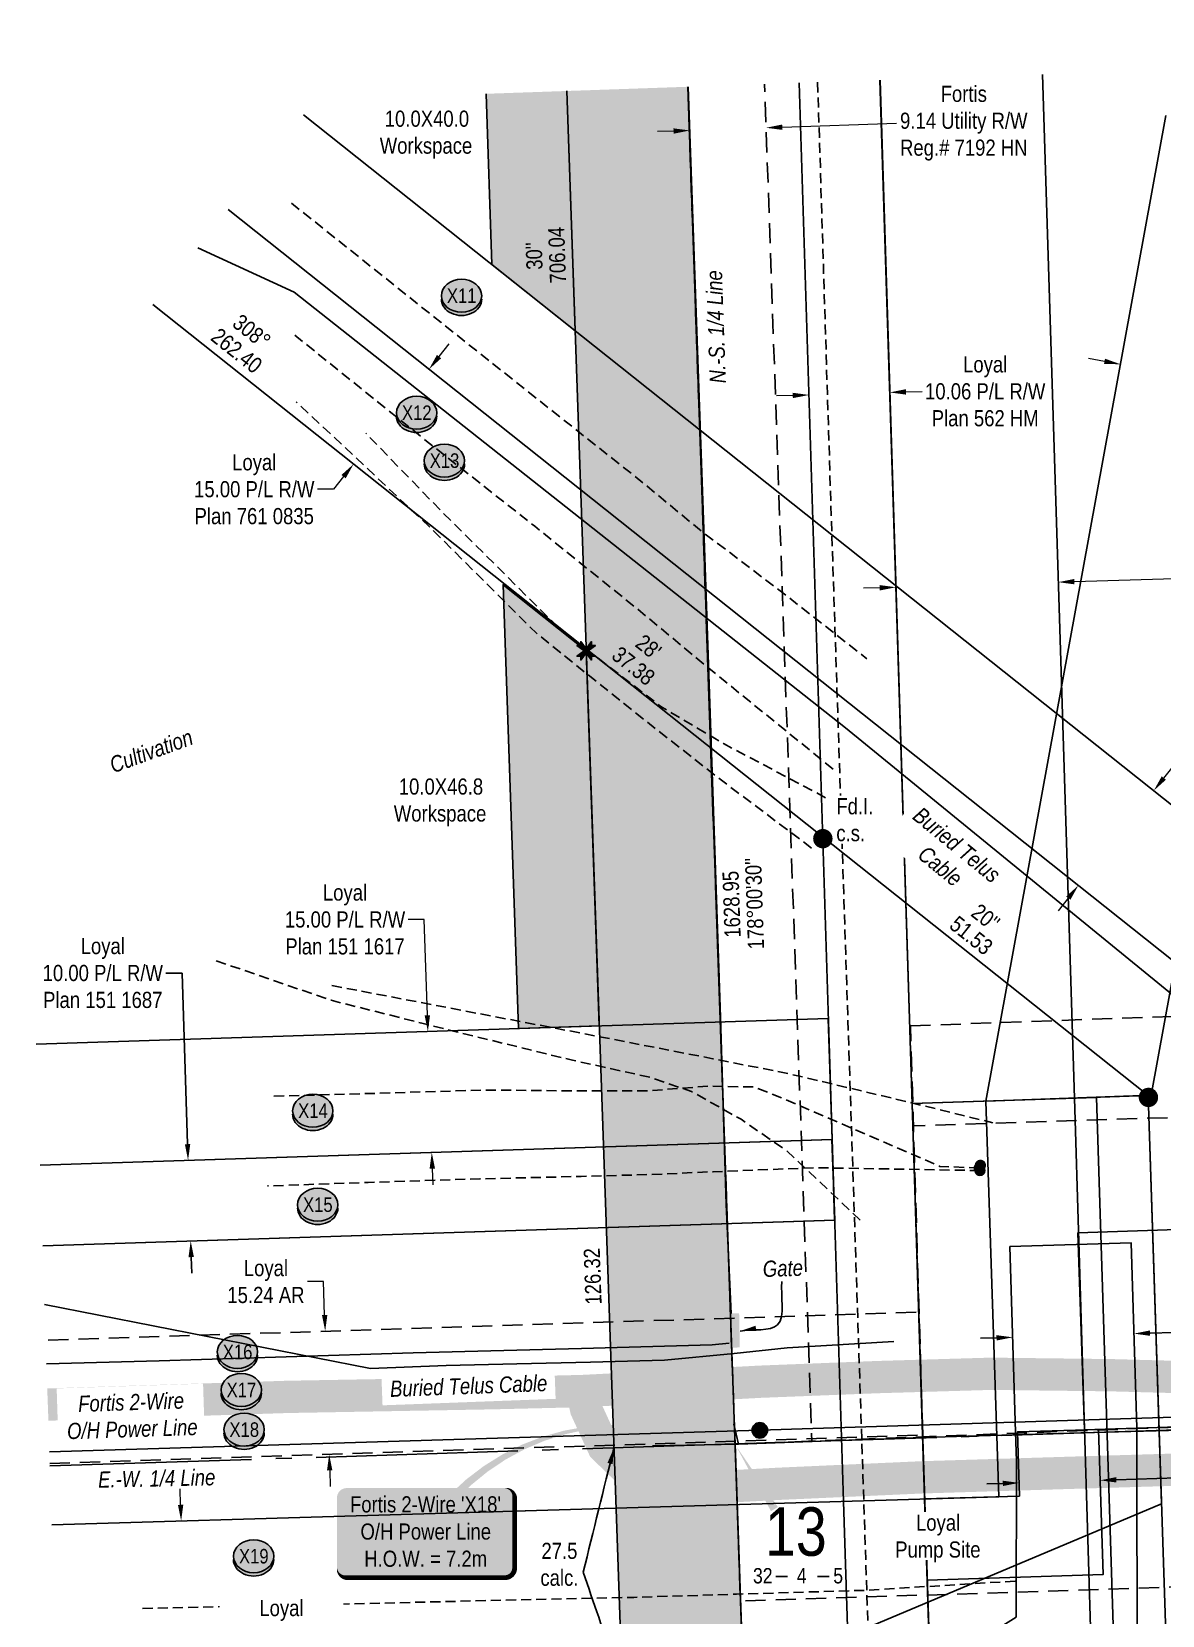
# Model space of a CAD drawing. Extents: x 675835 to 685285, y 5733153 to 5738077.
# Drawn here: x 680482 to 681182, y 5734414 to 5735394 of the extents above; entities that cross this region are included whole.
import ezdxf
from ezdxf.enums import TextEntityAlignment as Align

# ---------------------------------------------------------------- set-up
doc = ezdxf.new("R2010")
doc.units = 0
doc.header["$LTSCALE"] = 5
doc.header["$PDMODE"] = 34
doc.header["$PDSIZE"] = 0.03
for name, pattern in [('foc-ACCESSROAD', [3.75, 2.5, -1.25]), ('foc-FLOWLINE', [3.75, 2.5, -1.25]), ('foc-QUARTERLINE', [33, 25, -3, 2, -3]), ('UG_PIPE', [1.875, 1.25, -0.625])]:
    doc.linetypes.add(name, pattern=pattern)
doc.layers.get('Defpoints').update_dxf_attribs({"color": 9})
for name, color, linetype in [('10', 1, 'Continuous'), ('9', 3, 'Continuous'), ('AS-FENCE', 48, 'foc-FENCE'), ('AS-PIPE-UG', 44, 'UG_PIPE'), ('AS-POWER', 104, 'foc-POWER'), ('AS-POWER-EXISTING-PP', 72, 'Continuous'), ('AS-ROADS', 254, 'Continuous'), ('AS-SYMBOL', 7, 'Continuous'), ('AS-TELUS', 224, 'foc-TEL'), ('C-AR', 13, 'foc-ACCESSROAD'), ('C-RW', 13, 'Continuous'), ('C-WS', 13, 'foc-ACCESSROAD'), ('F-EZE', 190, 'foc-FLOWLINE'), ('L-BD', 7, 'Continuous'), ('L-MON', 1, 'Continuous'), ('L-MON-T', 1, 'Continuous'), ('L-SECLBL', 7, 'Continuous'), ('L-SECQ', 8, 'foc-QUARTERLINE'), ('P-CROSSINGS', 250, 'Continuous'), ('P-PROPOSED', 10, 'Continuous'), ('P-PROPOSED-H', 21, 'Continuous'), ('P-TEMP-H', 41, 'Continuous'), ('P-TEMP_WORKSPACE', 46, 'Continuous')]:
    doc.layers.add(name, color=color, linetype=linetype)
for name, color, linetype, lineweight in [('C-AR-T', 13, 'Continuous', 9), ('C-RW-T', 13, 'Continuous', 9), ('C-WS-T', 13, 'Continuous', 9), ('F-RW-T', 190, 'Continuous', 9), ('P-TEMP-T', 46, 'Continuous', 18), ('T-TEXT', 48, 'Continuous', 18)]:
    doc.layers.add(name, color=color, linetype=linetype, lineweight=lineweight)
doc.styles.add('80', font='ARIALN.TTF', dxfattribs={"height": 10})
doc.styles.add('80CG', font='ARIALN.TTF', dxfattribs={"height": 10})
doc.styles.add('80L', font='ARIALN.TTF', dxfattribs={"height": 10})
doc.styles.add('80LS', font='ARIALNI.TTF', dxfattribs={"height": 10})
doc.styles.add('Crossing', font='ARIALN.TTF', dxfattribs={"height": 10})
doc.styles.add('foc-LtypeFont', font='ARIALN.TTF', dxfattribs={"height": 7.35})
doc.styles.add('SIMPLEX', font='ARIALN.TTF')
doc.linetypes.add('foc-FENCE', pattern='A,10,-1,["X",foc-LtypeFont,S=0.2,R=0,X=-0.625,Y=-0.75],-1.24', length=12.24)
doc.linetypes.add('foc-POWER', pattern='A,6,-1,["P",foc-LtypeFont,S=0.2,R=0,X=-0.625,Y=-0.75],-1.24,4', length=12.24)
doc.linetypes.add('foc-POWER-NOLINE', pattern='A,0,-4,["P",foc-LtypeFont,S=0.2,R=0,X=-0.625,Y=-0.75],-8.24', length=12.24)
doc.linetypes.add('foc-TEL', pattern='A,2,-1,["T",foc-LtypeFont,S=0.2,R=0,X=-0.425,Y=-0.75],-1.24,8', length=12.24)
doc.linetypes.add('foc-TEL-NOLINE', pattern='A,0,-2,["T",foc-LtypeFont,S=0.2,R=0,X=-0.425,Y=-0.75],-10.24', length=12.24)
doc.dimstyles.new('Compass 5 000', dxfattribs={"dimscale": 5, "dimtxt": 9, "dimasz": 2, "dimexe": 0.2, "dimexo": 0.0625, "dimgap": 0.5, "dimtad": 0, "dimtih": 1, "dimtoh": 1, "dimzin": 0, "dimdsep": 46, "dimtxsty": '80CG', "dimcen": 0.1, "dimse1": 1, "dimse2": 1, "dimclrd": 256, "dimclrt": 256, "dimaunit": 1, "dimadec": 4, "dimazin": 0, "dimtfac": 0.06, "dimtofl": 0, "dimtmove": 0, "dimatfit": 1, "dimfxl": 0.2, "dimtolj": 1, "dimtzin": 0, "dimlwd": -1, "dimarcsym": 0})

# ---------------------------------------------------------------- blocks, each defined once
blk = doc.blocks.new('POWERPOLE')
h = blk.add_hatch(color=255)
edge = h.paths.add_edge_path()
edge.add_arc((0, 0), 0.96, 0, 360)
at = {"linetype": 'Continuous'}
for p, q in [((0.68, -0.68), (-0.68, 0.68)), ((-0.68, -0.68), (0.68, 0.68))]:
    blk.add_line(p, q, dxfattribs=at)
blk.add_circle((0, 0), 0.96, dxfattribs=at)
blk = doc.blocks.new('RISER')
h = blk.add_hatch(color=255)
h.dxf.hatch_style = 1
edge = h.paths.add_edge_path()
edge.add_arc((0, 0), 0.7, 0, 360)
blk.add_hatch(color=13).paths.add_polyline_path([(0.58, -0.15), (-0.58, -0.15, 0.774597)])
at = {"color": 13}
blk.add_line((-0.58, -0.15), (0.58, -0.15), dxfattribs=at)
blk.add_circle((0, 0), 0.6, dxfattribs=at)
blk = doc.blocks.new('fdia')
at = {"color": 255, "const_width": 1}
blk.add_lwpolyline([(-0.5, 0, 1), (0.5, 0, 1)], format="xyb", close=True, dxfattribs=at)
blk = doc.blocks.new('Fdiaa')
blk.add_blockref('fdia', (0, 0))
blk = doc.blocks.new('fdib')
at = {"color": 1, "const_width": 1.6}
blk.add_lwpolyline([(-0.4, 0, 1), (0.4, 0, 1)], format="xyb", close=True, dxfattribs=at)
at = {"color": 1}
blk.add_circle((0, 0), 0.8, dxfattribs=at)
blk = doc.blocks.new('Fdibb')
blk.add_blockref('fdib', (0, 0))
blk = doc.blocks.new('fdicc')
for name in ['Fdibb', 'Fdiaa']:
    blk.add_blockref(name, (0, 0))
blk = doc.blocks.new('FDI')
blk.add_blockref('fdicc', (0, 0))
blk = doc.blocks.new('TEMP')
h = blk.add_hatch(color=255)
h.dxf.hatch_style = 1
h.paths.add_polyline_path([(0, 0.25), (-0.67, 1.15), (-0.67, 0.67), (-1.15, 0.67), (-0.25, 0), (-1.15, -0.67), (-0.67, -0.67), (-0.67, -1.15), (0, -0.25), (0.67, -1.15), (0.67, -0.67), (1.15, -0.67), (0.25, 0), (1.15, 0.67), (0.67, 0.67), (0.67, 1.15)])
h.paths.add_polyline_path([(0.57, 0.85), (0.57, 0.57), (0.85, 0.57), (0.08, 0), (0.85, -0.57), (0.57, -0.57), (0.57, -0.85), (0, -0.08), (-0.57, -0.85), (-0.57, -0.57), (-0.85, -0.57), (-0.08, 0), (-0.85, 0.57), (-0.57, 0.57), (-0.57, 0.85), (0, 0.08)], flags=16)
h = blk.add_hatch(color=1)
h.dxf.hatch_style = 1
h.paths.add_polyline_path([(0, 0.08), (-0.57, 0.85), (-0.57, 0.57), (-0.85, 0.57), (-0.08, 0), (-0.85, -0.57), (-0.57, -0.57), (-0.57, -0.85), (0, -0.08), (0.57, -0.85), (0.57, -0.57), (0.85, -0.57), (0.08, 0), (0.85, 0.57), (0.57, 0.57), (0.57, 0.85)])
at = {"color": 1}
for p, q in [((-0.08, 0), (0.08, 0)), ((0, 0.08), (0, -0.08))]:
    blk.add_line(p, q, dxfattribs=at)
at = {"color": 255, "flags": 128}
blk.add_lwpolyline([(-0.25, 0), (-1.15, 0.67), (-0.67, 0.67), (-0.67, 1.15), (0, 0.25), (0.67, 1.15), (0.67, 0.67), (1.15, 0.67), (0.25, 0), (1.15, -0.67), (0.67, -0.67), (0.67, -1.15), (0, -0.25), (-0.67, -1.15), (-0.67, -0.67), (-1.15, -0.67)], close=True, dxfattribs=at)
at = {"color": 1, "flags": 128}
blk.add_lwpolyline([(-0.08, 0), (-0.85, 0.57), (-0.57, 0.57), (-0.57, 0.85), (0, 0.08), (0.57, 0.85), (0.57, 0.57), (0.85, 0.57), (0.08, 0), (0.85, -0.57), (0.57, -0.57), (0.57, -0.85), (0, -0.08), (-0.57, -0.85), (-0.57, -0.57), (-0.85, -0.57)], close=True, dxfattribs=at)
blk = doc.blocks.new('*D625')
at = {"layer": 'C-RW', "transparency": 16777216}
for p, q in [((681174.78, 5734588.5), (681261.41, 5734591.16)), ((681079.71, 5734585.59), (681069.72, 5734585.28))]:
    blk.add_line(p, q, dxfattribs=at)
for points in [[(681079.66, 5734587.25), (681079.77, 5734583.92), (681089.71, 5734585.89)], [(681174.73, 5734590.17), (681174.83, 5734586.84), (681164.78, 5734588.2)]]:
    blk.add_solid(points, dxfattribs=at)
at = {"layer": 'Defpoints', "color": 0, "transparency": 16777216}
for p in [(681164.19, 5734607.36), (681089.12, 5734605.05), (681164.78, 5734588.2)]:
    blk.add_point(p, dxfattribs=at)
at = {"layer": 'C-RW', "transparency": 16777216, "insert": (681308.92, 5734591.16), "char_height": 10, "attachment_point": 5, "style": '80CG'}
blk.add_mtext('\\A1;\\A1;Loyal\\P15.00 P/L R/W\\PUnregistered Plan\\Pby Compass', dxfattribs=at)
blk = doc.blocks.new('*D626')
at = {"layer": 'C-AR-T', "transparency": 16777216}
for p, q in [((680734.61, 5735193.25), (680740.83, 5735201.08)), ((680675.5, 5735118.91), (680669.28, 5735111.08)), ((680669.28, 5735111.08), (680659.28, 5735111.08))]:
    blk.add_line(p, q, dxfattribs=at)
for points in [[(680733.3, 5735194.29), (680735.91, 5735192.22), (680728.39, 5735185.43)], [(680674.2, 5735119.95), (680676.81, 5735117.87), (680681.72, 5735126.74)]]:
    blk.add_solid(points, dxfattribs=at)
at = {"layer": 'Defpoints', "color": 0, "transparency": 16777216}
for p in [(680704.13, 5735204.71), (680657.47, 5735146.02), (680681.72, 5735126.74)]:
    blk.add_point(p, dxfattribs=at)
at = {"layer": 'C-AR-T', "transparency": 16777216, "insert": (680620.19, 5735111.08), "char_height": 10, "attachment_point": 5, "style": '80CG'}
blk.add_mtext('\\A1;Loyal\\P15.00 P/L R/W\\PPlan 761 0835', dxfattribs=at)
blk = doc.blocks.new('*D629')
at = {"layer": 'C-RW-T', "transparency": 16777216}
for p, q in [((680725.46, 5734844.62), (680715.46, 5734844.62)), ((680727.37, 5734785.33), (680725.46, 5734844.62)), ((680730.42, 5734690.39), (680730.74, 5734680.4))]:
    blk.add_line(p, q, dxfattribs=at)
for points in [[(680729.03, 5734785.38), (680725.7, 5734785.27), (680727.69, 5734775.33)], [(680732.09, 5734690.44), (680728.75, 5734690.34), (680730.1, 5734700.39)]]:
    blk.add_solid(points, dxfattribs=at)
at = {"layer": 'Defpoints', "color": 0, "transparency": 16777216}
for p in [(680727.69, 5734775.33), (680595.2, 5734771.07), (680597.61, 5734696.13)]:
    blk.add_point(p, dxfattribs=at)
at = {"layer": 'C-RW-T', "transparency": 16777216, "insert": (680676.38, 5734844.62), "char_height": 10, "attachment_point": 5, "style": '80CG'}
blk.add_mtext('\\A1;Loyal\\P15.00 P/L R/W\\PPlan 151 1617', dxfattribs=at)
blk = doc.blocks.new('*D630')
at = {"layer": 'C-RW', "transparency": 16777216}
for p, q in [((680575.51, 5734811.47), (680565.51, 5734811.47)), ((680578.91, 5734705.53), (680575.51, 5734811.47)), ((680581.16, 5734635.58), (680581.48, 5734625.58))]:
    blk.add_line(p, q, dxfattribs=at)
for points in [[(680580.58, 5734705.58), (680577.25, 5734705.48), (680579.23, 5734695.54)], [(680582.83, 5734635.63), (680579.5, 5734635.52), (680580.84, 5734645.57)]]:
    blk.add_solid(points, dxfattribs=at)
at = {"layer": 'Defpoints', "color": 0, "transparency": 16777216}
for p in [(680579.23, 5734695.54), (680533.15, 5734694.05), (680534.76, 5734644.09)]:
    blk.add_point(p, dxfattribs=at)
at = {"layer": 'C-RW', "transparency": 16777216, "insert": (680526.42, 5734811.47), "char_height": 10, "attachment_point": 5, "style": '80CG'}
blk.add_mtext('\\A1;\\A1;Loyal\\P10.00 P/L R/W\\PPlan 151 1687', dxfattribs=at)
blk = doc.blocks.new('*D631')
at = {"layer": 'C-AR-T', "transparency": 16777216}
for p, q in [((680663.12, 5734620.39), (680653.12, 5734620.39)), ((680663.79, 5734599.68), (680663.12, 5734620.39)), ((680666.91, 5734503.47), (680667.24, 5734493.48))]:
    blk.add_line(p, q, dxfattribs=at)
for points in [[(680665.46, 5734599.74), (680662.13, 5734599.63), (680664.12, 5734589.69)], [(680668.58, 5734503.52), (680665.25, 5734503.42), (680666.59, 5734513.47)]]:
    blk.add_solid(points, dxfattribs=at)
at = {"layer": 'Defpoints', "color": 0, "transparency": 16777216}
for p in [(680608.91, 5734587.9), (680611.38, 5734511.68), (680666.59, 5734513.47)]:
    blk.add_point(p, dxfattribs=at)
at = {"layer": 'C-AR-T', "transparency": 16777216, "insert": (680627.43, 5734620.39), "char_height": 10, "attachment_point": 5, "style": '80CG'}
blk.add_mtext('\\A1;Loyal\\P15.24 AR', dxfattribs=at)
blk = doc.blocks.new('*D632')
at = {"layer": 'Defpoints', "color": 0, "transparency": 16777216}
for p in [(680889.73, 5735334.76), (680889.79, 5735333.31), (680937.03, 5735336.43)]:
    blk.add_point(p, dxfattribs=at)
at = {"layer": 'F-RW-T', "transparency": 16777216}
for p, q in [((680879.79, 5735332.95), (680869.8, 5735332.6)), ((680947.08, 5735335.33), (681017.78, 5735337.83))]:
    blk.add_line(p, q, dxfattribs=at)
for points in [[(680879.73, 5735334.62), (680879.85, 5735331.29), (680889.79, 5735333.31)], [(680947.02, 5735337), (680947.14, 5735333.67), (680937.09, 5735334.98)]]:
    blk.add_solid(points, dxfattribs=at)
at = {"layer": 'F-RW-T', "transparency": 16777216, "insert": (681059.47, 5735337.83), "char_height": 10, "attachment_point": 5, "style": '80CG'}
blk.add_mtext('\\A1;Fortis\\P9.14 Utility R/W\\PReg.# 7192 HN ', dxfattribs=at)
blk = doc.blocks.new('*D633')
at = {"layer": 'C-RW-T', "transparency": 16777216}
for p, q in [((680953.59, 5735169.19), (680943.6, 5735168.88)), ((681023.64, 5735171.39), (681033.63, 5735171.7))]:
    blk.add_line(p, q, dxfattribs=at)
for points in [[(680953.54, 5735170.86), (680953.65, 5735167.53), (680963.59, 5735169.51)], [(681023.59, 5735173.06), (681023.69, 5735169.72), (681013.64, 5735171.08)]]:
    blk.add_solid(points, dxfattribs=at)
at = {"layer": 'Defpoints', "color": 0, "transparency": 16777216}
for p in [(681013.64, 5735171.08), (680965.73, 5735101.21), (681015.79, 5735102.78)]:
    blk.add_point(p, dxfattribs=at)
at = {"layer": 'C-RW-T', "transparency": 16777216, "insert": (681072.72, 5735171.7), "char_height": 10, "attachment_point": 5, "style": '80CG'}
blk.add_mtext('\\A1;Loyal\\P10.06 P/L R/W\\PPlan 562 HM', dxfattribs=at)
blk = doc.blocks.new('*D634')
at = {"layer": 'C-RW-T', "transparency": 16777216}
for p, q in [((681127.96, 5735053.89), (681264.36, 5735058.17)), ((681007.43, 5735050.11), (680997.44, 5735049.79))]:
    blk.add_line(p, q, dxfattribs=at)
for points in [[(681007.38, 5735051.77), (681007.49, 5735048.44), (681017.43, 5735050.42)], [(681127.91, 5735055.56), (681128.01, 5735052.23), (681117.97, 5735053.58)]]:
    blk.add_solid(points, dxfattribs=at)
at = {"layer": 'Defpoints', "color": 0, "transparency": 16777216}
for p in [(681017.38, 5735052.07), (681117.92, 5735055.22), (681117.97, 5735053.58)]:
    blk.add_point(p, dxfattribs=at)
at = {"layer": 'C-RW-T', "transparency": 16777216, "insert": (681303.9, 5735058.17), "char_height": 10, "attachment_point": 5, "style": '80CG'}
blk.add_mtext('\\A1;Loyal\\P20.12 P/L R/W\\PPlan 1859 LK', dxfattribs=at)
blk = doc.blocks.new('*D635')
at = {"layer": 'C-RW-T', "transparency": 16777216}
for p, q in [((681146.61, 5735190.33), (681136.77, 5735192.12)), ((681264.74, 5735168.77), (681275.09, 5735166.88))]:
    blk.add_line(p, q, dxfattribs=at)
for points in [[(681146.91, 5735191.97), (681146.31, 5735188.69), (681156.45, 5735188.53)], [(681265.04, 5735170.41), (681264.44, 5735167.13), (681254.9, 5735170.57)]]:
    blk.add_solid(points, dxfattribs=at)
at = {"layer": 'Defpoints', "color": 0, "transparency": 16777216}
for p in [(681160.28, 5735209.51), (681258.73, 5735191.54), (681254.9, 5735170.57)]:
    blk.add_point(p, dxfattribs=at)
at = {"layer": 'C-RW-T', "transparency": 16777216, "insert": (681314.63, 5735166.88), "char_height": 10, "attachment_point": 5, "style": '80CG'}
blk.add_mtext('\\A1;Loyal\\P20.00 P/L R/W\\PPlan 061 1132', dxfattribs=at)
blk = doc.blocks.new('*D637')
at = {"layer": 'C-RW-T', "transparency": 16777216}
for p, q in [((680574.6, 5734482.17), (680574.28, 5734492.16)), ((680578.47, 5734362.07), (680579.27, 5734337.27)), ((680579.27, 5734337.27), (680589.27, 5734337.27))]:
    blk.add_line(p, q, dxfattribs=at)
for points in [[(680576.27, 5734482.22), (680572.94, 5734482.11), (680574.93, 5734472.17)], [(680580.14, 5734362.13), (680576.8, 5734362.02), (680578.15, 5734372.07)]]:
    blk.add_solid(points, dxfattribs=at)
at = {"layer": 'Defpoints', "color": 0, "transparency": 16777216}
for p in [(680583.47, 5734472.45), (680578.15, 5734372.07), (680586.69, 5734372.34)]:
    blk.add_point(p, dxfattribs=at)
at = {"layer": 'C-RW-T', "transparency": 16777216, "insert": (680628.81, 5734337.27), "char_height": 10, "attachment_point": 5, "style": '80CG', "bg_fill": 3, "box_fill_scale": 1.1, "bg_fill_color": 256, "bg_fill_true_color": 13158600, "bg_fill_transparency": 0}
blk.add_mtext('\\A1;Loyal\\P20.12 P/L R/W\\PPlan 1857 LK', dxfattribs=at)
blk = doc.blocks.new('*D638')
at = {"layer": 'C-RW-T', "transparency": 16777216}
for p, q in [((680686.58, 5734401.5), (680676.58, 5734401.5)), ((680687.09, 5734385.58), (680686.58, 5734401.5)), ((680690.95, 5734265.74), (680691.27, 5734255.74))]:
    blk.add_line(p, q, dxfattribs=at)
for points in [[(680688.75, 5734385.63), (680685.42, 5734385.53), (680687.41, 5734375.58)], [(680692.61, 5734265.79), (680689.28, 5734265.68), (680690.63, 5734275.73)]]:
    blk.add_solid(points, dxfattribs=at)
at = {"layer": 'Defpoints', "color": 0, "transparency": 16777216}
for p in [(680687.41, 5734375.58), (680707.36, 5734376.23), (680710.57, 5734276.38)]:
    blk.add_point(p, dxfattribs=at)
at = {"layer": 'C-RW-T', "transparency": 16777216, "insert": (680637.04, 5734401.5), "char_height": 10, "attachment_point": 5, "style": '80CG', "bg_fill": 3, "box_fill_scale": 1.1, "bg_fill_color": 256, "bg_fill_true_color": 13158600, "bg_fill_transparency": 0}
blk.add_mtext('\\A1;Loyal\\P20.00 P/L R/W\\PPlan 941 1164', dxfattribs=at)
blk = doc.blocks.new('*D644')
at = {"layer": 'C-RW', "transparency": 16777216}
for p, q in [((681153.91, 5734497.65), (681272.37, 5734501.36)), ((681083.63, 5734495.45), (681073.64, 5734495.14))]:
    blk.add_line(p, q, dxfattribs=at)
for points in [[(681153.86, 5734499.32), (681153.96, 5734495.99), (681143.91, 5734497.34)], [(681083.58, 5734497.11), (681083.68, 5734493.78), (681093.63, 5734495.76)]]:
    blk.add_solid(points, dxfattribs=at)
at = {"layer": 'Defpoints', "color": 0, "transparency": 16777216}
for p in [(681093.49, 5734500.22), (681143.77, 5734501.79), (681143.91, 5734497.34)]:
    blk.add_point(p, dxfattribs=at)
at = {"layer": 'C-RW', "transparency": 16777216, "insert": (681311.46, 5734501.36), "char_height": 10, "attachment_point": 5, "style": '80CG', "bg_fill": 3, "box_fill_scale": 1.1, "bg_fill_color": 256, "bg_fill_true_color": 13158600, "bg_fill_transparency": 0}
blk.add_mtext('\\A1;\\A1;Loyal\\P10.06 P/L R/W\\PPlan 465 HN', dxfattribs=at)
blk = doc.blocks.new('L-SECLBL')
at = {"layer": '9', "color": 7}
for p, q in [((-5.08, -27.83), (-12.29, -27.83)), ((20.7, -27.83), (13.5, -27.83))]:
    blk.add_line(p, q, dxfattribs=at)
at = {"layer": '10', "color": 2, "style": 'SIMPLEX'}
blk.add_attdef('SEC', text='', height=30, dxfattribs=at).set_placement((0, 0), align=Align.MIDDLE)
at = {"layer": '10', "color": 5, "style": '80L'}
blk.add_attdef('TWP', text='', height=9.5, dxfattribs=at).set_placement((-14.43, -27.37), align=Align.MIDDLE_RIGHT)
blk.add_attdef('RGE', text='', height=9.5, dxfattribs=at).set_placement((3.62, -27.37), align=Align.MIDDLE_CENTER)
blk.add_attdef('MER', text='', height=9.5, dxfattribs=at).set_placement((23.17, -27.37), align=Align.MIDDLE_LEFT)
blk = doc.blocks.new('xing2')
h = blk.add_hatch(color=50)
h.dxf.hatch_style = 1
edge = h.paths.add_edge_path()
edge.add_ellipse((0, 0), major_axis=(-12.5, 0), ratio=0.816297, start_angle=0, end_angle=360)
h = blk.add_hatch(color=250)
h.dxf.hatch_style = 1
edge = h.paths.add_edge_path()
edge.add_ellipse((0, -2.05), major_axis=(-12.5, 0), ratio=0.816297, start_angle=0, end_angle=180)
edge.add_line((12.5, -2.05), (12.5, 0))
edge.add_ellipse((0, 0), major_axis=(-12.5, 0), ratio=0.816297, start_angle=0, end_angle=180, ccw=False)
edge.add_line((-12.5, 0), (-12.5, -2.05))
at = {"color": 250}
blk.add_ellipse((0, 0), major_axis=(-12.5, 0), ratio=0.816297, dxfattribs=at)
blk.add_ellipse((0, -2.05), major_axis=(-12.5, 0), ratio=0.816297, start_param=0, end_param=3.141593, dxfattribs=at)
at = {"color": 250, "style": 'Crossing'}
blk.add_attdef('CROSSING', text='', height=9, dxfattribs=at).set_placement((0.09, 0.02), align=Align.MIDDLE_CENTER)
at = {"color": 250, "style": 'Crossing', "flags": 1}
for tag, p in [('OWNER', (0.09, -12.49)), ('DESCRIPTION', (0.09, -25.77)), ('LOCATION', (0.09, -39.3)), ('DWG_REF', (0.09, -52.84))]:
    blk.add_attdef(tag, text='', height=9, dxfattribs=at).set_placement(p, align=Align.MIDDLE_CENTER)
blk = doc.blocks.new('*U512')
h = blk.add_hatch(color=255)
edge = h.paths.add_edge_path()
edge.add_line((-49, -28.5), (49, -28.5))
edge.add_arc((49, -22.5), 6, 270, 360)
edge.add_line((55, -22.5), (55, 21))
edge.add_arc((49, 21), 6, 0, 90)
edge.add_line((49, 27), (-49, 27))
edge.add_arc((-49, 21), 6, 90, 180)
edge.add_line((-55, 21), (-55, -22.5))
edge.add_arc((-49, -22.5), 6, 180, 270)
at = {"color": 104, "flags": 128}
blk.add_lwpolyline([(-49, -28.5, 3, 3, 0), (49, -28.5, 3, 3, 0.414214), (55, -22.5, 3, 3, 0), (55, 21, 3, 0, 0.414214), (49, 27, 0, 0, 0), (-49, 27, 0, 0, 0.414214), (-55, 21, 0, 0, 0), (-55, -22.5, 0, 3, 0.414214)], format="xyseb", close=True, dxfattribs=at)
at = {"color": 104, "style": '80'}
blk.add_attdef('ENTER_TEXT_001', (-26.85, -4.92), '', height=10, dxfattribs=at)
blk = doc.blocks.new('*D754')
at = {"layer": 'C-AR-T', "transparency": 16777216}
for p, q in [((681183.29, 5734932.27), (681226.66, 5734986.8)), ((681226.66, 5734986.8), (681236.66, 5734986.8)), ((681124.17, 5734857.92), (681117.95, 5734850.1))]:
    blk.add_line(p, q, dxfattribs=at)
for points in [[(681181.99, 5734933.31), (681184.6, 5734931.23), (681177.07, 5734924.44)], [(681122.87, 5734858.96), (681125.48, 5734856.89), (681130.4, 5734865.75)]]:
    blk.add_solid(points, dxfattribs=at)
at = {"layer": 'Defpoints', "color": 0, "transparency": 16777216}
for p in [(681078.06, 5735003.17), (681031.39, 5734944.48), (681177.07, 5734924.44)]:
    blk.add_point(p, dxfattribs=at)
at = {"layer": 'C-AR-T', "transparency": 16777216, "insert": (681292.15, 5734986.8), "char_height": 10, "attachment_point": 5, "style": '80CG'}
blk.add_mtext('\\A1;Loyal\\P15.00 P/L R/W\\PUnregistered Plan by\\PTronnes Surveys', dxfattribs=at)

msp = doc.modelspace()

# ---------------------------------------------------------------- hatches: boundary and pattern name
at = {"layer": 'P-PROPOSED-H'}
h = msp.add_hatch(color=256, dxfattribs=at)
h.dxf.hatch_style = 1
h.paths.add_polyline_path([(680888.592, 5735360.37), (680813.652, 5735357.763), (680882.196, 5733387.308), (680957.144, 5733389.696)])
at = {"layer": 'P-TEMP-H'}
h = msp.add_hatch(color=256, dxfattribs=at)
h.dxf.hatch_style = 1
h.paths.add_polyline_path([(680767.371, 5735250.228), (680763.691, 5735356.025), (680813.652, 5735357.763), (680818.815, 5735209.32)])
h = msp.add_hatch(color=256, dxfattribs=at)
h.dxf.hatch_style = 1
h.paths.add_polyline_path([(680825.712, 5735011.066), (680833.793, 5734778.744), (680783.828, 5734777.138), (680774.269, 5735051.945)])

# ---------------------------------------------------------------- linework, layer by layer
at = {"layer": 'AS-FENCE', "flags": 128}
for points in [[(680888.829, 5735360.378), (680898.918, 5735074.892), (680903.063, 5734954.257), (680908.823, 5734784.162), (680912.368, 5734668.242), (680915.393, 5734600.692)], [(680914.268, 5734582.282), (680903.748, 5734581.327), (680822.693, 5734578.907), (680718.613, 5734576.262), (680561.428, 5734571.267), (680491.591, 5734569.488)], [(680866.833, 5734518.677), (680920.003, 5734519.692), (681033.898, 5734523.782), (681131.873, 5734526.857), (681248.328, 5734529.882), (681342.908, 5734533.482)], [(680917.018, 5734532.202), (680920.003, 5734519.692)]]:
    msp.add_lwpolyline(points, dxfattribs=at)
at = {"layer": 'AS-FENCE', "const_width": 9.998, "flags": 128}
msp.add_lwpolyline([(680915.813, 5734579.532), (680915.393, 5734600.692)], dxfattribs=at)
at = {"layer": 'AS-PIPE-UG', "flags": 128}
for points in [[(680969, 5735363.167), (680976.863, 5735112.122), (681033.57, 5733392.131)], [(680643.193, 5735288.342), (680735.853, 5735214.327), (680800.938, 5735162.632), (680862.058, 5735114.172), (680895.778, 5735086.152), (680951.423, 5735043.917), (680999.378, 5735006.192)], [(680645.233, 5735206.552), (680726.928, 5735140.907), (680793.833, 5735088.197), (680857.068, 5735037.252), (680899.338, 5735002.162), (680980.828, 5734935.952)], [(680965.243, 5734888.932), (680907.613, 5734932.297), (680856.308, 5734972.592), (680795.098, 5735021.757), (680728.128, 5735088.382), (680646.178, 5735165.317)], [(680973.918, 5734920.107), (680910.698, 5734953.622), (680871.913, 5734976.597), (680808.828, 5735025.122), (680736.363, 5735097.177), (680689.338, 5735145.782)], [(680995.288, 5734658.497), (680949.863, 5734701.407), (680921.593, 5734720.922), (680890.943, 5734738.102), (680865.343, 5734746.942), (680817.198, 5734757.527), (680745.173, 5734775.152), (680667.868, 5734794.607), (680594.818, 5734819.757)], [(680668.268, 5734803.777), (680752.138, 5734787.737), (680824.813, 5734773.872), (680904.173, 5734758.427), (680949.553, 5734749.512), (681018.298, 5734733.282), (681077.508, 5734718.782)], [(681068.998, 5734690.757), (681044.653, 5734691.762), (681009.003, 5734707.282), (680946.678, 5734734.282), (680929.608, 5734740.967), (680900.928, 5734741.437), (680863.083, 5734738.502), (680822.548, 5734738.517), (680762.018, 5734739.057), (680693.188, 5734736.932), (680630.828, 5734735.167)], [(681069.453, 5734689.177), (681018.393, 5734690.082), (680967.318, 5734690.917), (680904.408, 5734688.457), (680865.198, 5734686.712), (680822.628, 5734685.567), (680759.918, 5734684.047), (680690.788, 5734681.867), (680628.473, 5734679.627)], [(680551.073, 5734418.062), (680691.133, 5734421.087), (680783.863, 5734423.352), (680855.233, 5734424.857), (680918.858, 5734426.862), (680997.828, 5734429.207), (681093.148, 5734435.032)]]:
    msp.add_lwpolyline(points, dxfattribs=at)
at = {"layer": 'AS-POWER', "flags": 128}
msp.add_lwpolyline([(680493.347, 5734514.921), (680933.213, 5734528.327), (681320.768, 5734540.497)], dxfattribs=at)
at = {"layer": 'AS-ROADS', "const_width": 19.996, "flags": 128}
for points in [[(680823.193, 5734552.632), (680866.833, 5734554.852), (680933.413, 5734558.412), (681006.023, 5734561.267), (681076.173, 5734563.327), (681150.608, 5734562.442), (681244.233, 5734559.897)], [(680823.193, 5734552.632), (680767.583, 5734551.292), (680640.303, 5734549.007), (680492.593, 5734544.247), (680492.403, 5734544.24)], [(681322.668, 5734505.397), (681249.473, 5734505.702), (681131.573, 5734502.187), (681033.958, 5734499.202), (680945.243, 5734495.202), (680897.498, 5734492.662), (680865.758, 5734495.407), (680852.128, 5734502.627), (680836.498, 5734517.762), (680825.678, 5734541.352), (680823.193, 5734552.632)]]:
    msp.add_lwpolyline(points, dxfattribs=at)
at = {"layer": 'AS-TELUS', "flags": 128}
for points in [[(680585.262, 5735260.592), (680644.898, 5735233.207), (680986.258, 5734963.427), (681247.151, 5734750.364), (681427.285, 5734754.108)], [(680490.409, 5734606.225), (680692.153, 5734566.667), (680739.098, 5734568.432), (680782.863, 5734569.497), (680828.318, 5734570.507), (680874.118, 5734571.817), (680917.343, 5734575.982), (680950.028, 5734579.357), (681016.123, 5734583.252)]]:
    msp.add_lwpolyline(points, dxfattribs=at)
at = {"layer": 'C-AR', "flags": 128}
msp.add_lwpolyline([(680493.574, 5734507.857), (681033.967, 5734525.373), (681031.798, 5734601.519), (680491.121, 5734584.107)], dxfattribs=at)
at = {"layer": 'C-RW', "flags": 128}
for points in [[(681019.867, 5733391.695), (680984.977, 5734484.327), (680957.574, 5735362.77)], [(681007.573, 5735364.509), (681027.463, 5734730.723), (681127.998, 5734734.048), (681108.097, 5735368.006)], [(681007.608, 5735364.51), (681033.968, 5734525.349), (681070.04, 5733393.294)], [(681421.192, 5734943.781), (681256.644, 5734861.165), (680650.752, 5735342.962)], [(681283.016, 5735324.628), (681175.578, 5734735.863), (681073.163, 5734732.213), (681184.566, 5735342.597)], [(681491.397, 5733494.757), (681259.198, 5734412.863), (681247.473, 5734772.653), (680604.085, 5735284.267)], [(680604.085, 5735284.267), (681247.473, 5734772.653), (681424.241, 5734861.404)], [(680557.418, 5735225.571), (681173.703, 5734735.583), (681181.968, 5734482.763), (680506.667, 5734198.369)], [(680485.218, 5734767.539), (680975.529, 5734783.301), (680977.939, 5734708.353), (680487.63, 5734692.591)], [(680494.798, 5734469.823), (681081.153, 5734487.173), (681073.163, 5734732.213), (681173.703, 5734735.583), (681184.592, 5734402.491), (681243.658, 5734168.87), (681568.917, 5733881.208)], [(680501.24, 5734269.639), (681141.393, 5734290.238), (681127.998, 5734734.048), (681027.463, 5734730.723), (681038.38, 5734386.882), (680498.027, 5734369.488)], [(680714.539, 5733816.604), (681155.468, 5734296.633), (681141.708, 5734734.508), (681027.463, 5734730.723), (681039.853, 5734339.553), (680914.56, 5734203.295), (680630.381, 5733893.907)], [(680487.63, 5734692.591), (680977.939, 5734708.353), (680979.509, 5734658.377), (680489.238, 5734642.617)], [(680487.63, 5734692.591), (680977.879, 5734708.351), (680979.545, 5734658.387), (680489.238, 5734642.626)], [(681431.666, 5734660.782), (681130.023, 5734650.568), (681134.199, 5734528.577), (681436.099, 5734538.3)]]:
    msp.add_lwpolyline(points, dxfattribs=at)
at = {"layer": 'C-RW', "linetype": 'ByBlock', "flags": 128}
msp.add_lwpolyline([(681166.577, 5734529.758), (681166.908, 5734371.01), (681048.885, 5734297.044), (681008.999, 5734360.686), (681091.986, 5734412.695), (681092.062, 5734509.263), (681091.513, 5734527.166), (681087.983, 5734642.13), (681163.056, 5734644.434)], close=True, dxfattribs=at)
at = {"layer": 'C-RW', "flags": 128}
msp.add_lwpolyline([(681093.883, 5734487.578), (681035.228, 5734485.814), (681036.816, 5734435.443), (681145.743, 5734438.948), (681142.926, 5734528.858), (681092.643, 5734527.298)], close=True, dxfattribs=at)
at = {"layer": 'C-WS', "flags": 128}
for points in [[(681026.453, 5734778.807), (681426.87, 5734793.299)], [(681034.088, 5734525.584), (681026.453, 5734778.807)], [(681429.169, 5734729.782), (681027.952, 5734716.861)]]:
    msp.add_lwpolyline(points, dxfattribs=at)
msp.add_lwpolyline([(681209.116, 5734530.989), (681212.566, 5734431.989), (680921.214, 5734422.602), (680917.831, 5734519.85)], close=True, dxfattribs=at)
at = {"layer": 'F-EZE', "flags": 128}
msp.add_lwpolyline([(680888.592, 5735360.37), (680917.831, 5734519.85), (680965.438, 5734521.37), (680936.143, 5735362.024)], dxfattribs=at)
at = {"layer": 'L-SECLBL', "flags": 128}
msp.add_lwpolyline([(680918.42, 5734518.735, 0, 5, 0), (680942.231, 5734479.53, 0, 0, 0)], format="xyseb", dxfattribs=at)
at = {"layer": 'L-SECQ', "flags": 128}
for points in [[(680888.592, 5735360.37), (680917.831, 5734519.85)], [(680493.624, 5734506.309), (680917.831, 5734519.85)], [(680917.831, 5734519.85), (680957.144, 5733389.696)]]:
    msp.add_lwpolyline(points, dxfattribs=at)
at = {"layer": 'P-CROSSINGS', "color": 104, "flags": 128}
msp.add_lwpolyline([(680879.404, 5734527.499, 0, 5.999, 0.3165623), (680726.415, 5734465.561, 2, 2, 0)], format="xyseb", dxfattribs=at)
at = {"layer": 'P-PROPOSED'}
for points in [[(680882.196, 5733387.308), (680813.652, 5735357.763)], [(680888.592, 5735360.37), (680957.144, 5733389.696)]]:
    msp.add_lwpolyline(points, dxfattribs=at)
at = {"layer": 'P-TEMP_WORKSPACE'}
msp.add_lwpolyline([(680813.652, 5735357.763), (680818.815, 5735209.32), (680767.371, 5735250.228), (680763.691, 5735356.025)], dxfattribs=at)
msp.add_lwpolyline([(680825.712, 5735011.066), (680833.793, 5734778.744), (680783.828, 5734777.138), (680774.269, 5735051.945)], close=True, dxfattribs=at)

# ---------------------------------------------------------------- block references
at = {"layer": 'AS-POWER-EXISTING-PP', "xscale": 4.999077600000008, "yscale": 4.999077600000008, "zscale": 4.999077600000008}
msp.add_blockref('POWERPOLE', (680933.213, 5734528.327), dxfattribs=at)
at = {"layer": 'AS-SYMBOL', "xscale": 4.999077600000007, "yscale": 4.999077600000007, "zscale": 4.999077600000007}
for p in [(681069.783, 5734692.457), (681068.998, 5734690.757), (681069.453, 5734689.177)]:
    msp.add_blockref('RISER', p, dxfattribs=at)
at = {"layer": 'L-MON', "xscale": 4.999077600000007, "yscale": 4.999077600000007, "zscale": 4.999077600000007}
for name, p in [('TEMP', (680825.712, 5735011.066)), ('FDI', (681173.788, 5734734.472))]:
    msp.add_blockref(name, p, dxfattribs=at)
at = {"layer": 'L-SECLBL'}
msp.add_blockref('L-SECLBL', (680955.497, 5734465.626), dxfattribs=at).add_auto_attribs({'SEC': '13', 'TWP': '32', 'RGE': '4', 'MER': '5'})
at = {"layer": 'P-CROSSINGS', "xscale": 0.9998155200000008, "yscale": 0.9998155200000008, "zscale": 0.9998155200000008}
for p, values in [((680748.524, 5735230.95), {'CROSSING': 'X11'}), ((680720.725, 5735158.488), {'CROSSING': 'X12'}), ((680737.914, 5735128.823), {'CROSSING': 'X13'}), ((680656.449, 5734726.196), {'CROSSING': 'X14'}), ((680659.471, 5734668.04), {'CROSSING': 'X15'}), ((680609.802, 5734576.839), {'CROSSING': 'X16'}), ((680612.167, 5734553.304), {'CROSSING': 'X17'}), ((680613.924, 5734528.73), {'CROSSING': 'X18'})]:
    msp.add_blockref('xing2', p, dxfattribs=at).add_auto_attribs(values)

# ---------------------------------------------------------------- texts
at = {"layer": 'L-BD', "style": '80L'}
for s, height, rotation, p in [('706.04', 9.9982, 91.9923, (680807.684, 5735256.098)), ("30''", 9.9982, 91.9923, (680793.445, 5735255.603)), ('308°', 9.9982, 321.5281, (680618.703, 5735208.714)), ('262.40', 9.9982, 321.5281, (680609.373, 5735196.972)), ("28'", 9.9982, 321.5281, (680864.318, 5735013.484)), ('37.38', 9.9982, 321.5281, (680854.988, 5735001.742)), ("178°00'30''", 9.99816, 91.9226, (680929.917, 5734854.553)), ('1628.95', 9.9982, 91.9226, (680915.678, 5734854.075)), ('126.32', 9.9982, 91.9923, (680829.684, 5734623.654))]:
    msp.add_text(s, height=height, rotation=rotation, dxfattribs=at).set_placement(p, align=Align.MIDDLE)
at = {"layer": 'L-BD', "insert": (680809.128, 5734458.681), "char_height": 9.9982, "width": 22.67426, "attachment_point": 2, "style": '80L'}
msp.add_mtext('27.5 calc.', dxfattribs=at)
at = {"layer": 'L-SECQ', "linetype": 'foc-TEL-NOLINE', "insert": (680902.689, 5735162.521), "char_height": 9.99816, "attachment_point": 1, "rotation": 91.984827, "style": '80L'}
msp.add_mtext_dynamic_manual_height_columns('\\pi14.02;{\\fArial Narrow|b0|i1|c0|p34;N.-S. 1/4 Line}', width=97.23506, gutter_width=50, heights=[0], dxfattribs=at)
at = {"layer": 'P-TEMP-T', "insert": (680706.463, 5734932.008), "char_height": 10, "attachment_point": 1, "style": '80L'}
msp.add_mtext_dynamic_manual_height_columns('\\pi3.2101;10.0X46.8\\P\\pi0.13369;Workspace', width=56.91132, gutter_width=50, heights=[0], dxfattribs=at)
at = {"layer": 'T-TEXT', "style": '80LS'}
msp.add_text('Cultivation', height=9.99822, rotation=20, dxfattribs=at).set_placement((680556.38, 5734949.002), align=Align.MIDDLE_CENTER)
at = {"layer": 'T-TEXT', "insert": (680934.87, 5734633.246), "char_height": 9.99822, "attachment_point": 1, "rotation": 1.89689, "style": '80L'}
msp.add_mtext_dynamic_manual_height_columns('{\\fArial Narrow|b0|i1|c0|p34;Gate}', width=13.77857, gutter_width=50, heights=[0], dxfattribs=at)

# ---------------------------------------------------------------- dimensions: what is measured, and where the dimension line sits
at = {"layer": 'C-AR-T'}
dim = msp.add_aligned_dim(p1=(680704.131, 5735204.712), p2=(680657.469, 5735146.024), distance=30.987, text='Loyal\\P15.00 P/L R/W\\PPlan 761 0835', dimstyle='Compass 5 000', dxfattribs=at)
dim.commit()
dim.dimension.update_dxf_attribs({"geometry": '*D626', "text_midpoint": (680620.192, 5735111.084)})
dim = msp.add_linear_dim(base=(680666.587, 5734513.465), p1=(680608.91, 5734587.9), p2=(680611.38, 5734511.676), angle=271.856495, text='Loyal\\P15.24 AR', dimstyle='Compass 5 000', dxfattribs=at)
dim.commit()
dim.dimension.update_dxf_attribs({"geometry": '*D631', "text_midpoint": (680627.432, 5734620.388), "dimtype": 161})
at = {"layer": 'C-RW'}
for base, p1, p2, angle, text, picture, middle in [((680579.234, 5734695.536), (680534.759, 5734644.089), (680533.153, 5734694.054), 91.841253, '\\A1;Loyal\\P10.00 P/L R/W\\PPlan 151 1687', '*D630', (680526.421, 5734811.473)), ((681164.782, 5734588.198), (681089.121, 5734605.053), (681164.194, 5734607.358), 1.758522, '\\A1;Loyal\\P15.00 P/L R/W\\PUnregistered Plan\\Pby Compass', '*D625', (681308.917, 5734591.165))]:
    dim = msp.add_linear_dim(base=base, p1=p1, p2=p2, angle=angle, text=text, dimstyle='Compass 5 000', dxfattribs=at)
    dim.commit()
    dim.dimension.update_dxf_attribs({"geometry": picture, "text_midpoint": middle, "dimtype": 161})
at = {"layer": 'C-RW-T'}
for base, p1, p2, angle, text, picture, middle in [((681013.643, 5735171.076), (680965.733, 5735101.21), (681015.786, 5735102.781), 1.797533, 'Loyal\\P10.06 P/L R/W\\PPlan 562 HM', '*D633', (681072.719, 5735171.704)), ((681254.903, 5735170.567), (681160.275, 5735209.507), (681258.73, 5735191.541), 349.658436, 'Loyal\\P20.00 P/L R/W\\PPlan 061 1132', '*D635', (681314.632, 5735166.883)), ((681117.968, 5735053.578), (681017.378, 5735052.066), (681117.916, 5735055.222), 1.797963, 'Loyal\\P20.12 P/L R/W\\PPlan 1859 LK', '*D634', (681303.901, 5735058.173)), ((680727.689, 5734775.333), (680597.61, 5734696.126), (680595.2, 5734771.074), 91.841253, 'Loyal\\P15.00 P/L R/W\\PPlan 151 1617', '*D629', (680676.376, 5734844.618))]:
    dim = msp.add_linear_dim(base=base, p1=p1, p2=p2, angle=angle, text=text, dimstyle='Compass 5 000', dxfattribs=at)
    dim.commit()
    dim.dimension.update_dxf_attribs({"geometry": picture, "text_midpoint": middle, "dimtype": 161})
at = {"layer": 'F-RW-T'}
dim = msp.add_linear_dim(base=(680889.786, 5735333.308), p1=(680937.035, 5735336.428), p2=(680889.735, 5735334.757), angle=182.024025, text='Fortis\\P9.14 Utility R/W\\PReg.# 7192 HN ', dimstyle='Compass 5 000', dxfattribs=at)
dim.commit()
dim.dimension.update_dxf_attribs({"geometry": '*D632', "text_midpoint": (681059.465, 5735337.831), "dimtype": 161})

# ---------------------------------------------------------------- leaders
at = {"layer": 'L-BD', "path_type": 1}
for points in [[(680842.882, 5734517.458), (680823.841, 5734440.4)], [(680843.047, 5734384.608), (680823.841, 5734440.4)]]:
    msp.add_leader(points, dimstyle='Compass 5 000', override={"dimgap": 0.5, "dimtad": 0}, dxfattribs=at)
at = {"layer": 'T-TEXT', "path_type": 1}
msp.add_leader([(680920.961, 5734589.75), (680944.193, 5734593.728), (680946.764, 5734620.555)], dimstyle='Compass 5 000', override={"dimgap": 0.5, "dimtad": 0}, dxfattribs=at)

# ---------------------------------------------------------------- next in the draw order: texts
at = {"layer": 'AS-POWER', "linetype": 'foc-POWER-NOLINE', "insert": (680503.027, 5734549.439), "char_height": 10, "attachment_point": 1, "rotation": 1.843073, "style": '80L', "bg_fill": 2}
msp.add_mtext_dynamic_manual_height_columns('\\pi7.9872,t147.99;{\\fArial Narrow|b0|i1|c0|p34;Fortis 2-Wire\\P\\pi0.58268,t140.58;O/H Power Line}', width=80.68787, gutter_width=50, heights=[0], dxfattribs=at)
at = {"layer": 'AS-TELUS', "char_height": 10, "attachment_point": 1, "style": '80L', "bg_fill": 2}
for s, width, insert, rotation in [('\\pi0.30492;{\\fArial Narrow|b0|i1|c0|p34;Buried Telus\\P\\pi17.897;Cable}', 64.39565, (681033.199, 5734915.322), 320.762436), ('{\\fArial Narrow|b0|i1|c0|p34;Buried Telus Cable}', 97.23506, (680704.05, 5734558.958), 2.153146)]:
    msp.add_mtext_dynamic_manual_height_columns(s, width=width, gutter_width=50, heights=[0], dxfattribs=dict(at, insert=insert, rotation=rotation))
at = {"layer": 'C-WS-T', "insert": (681016.514, 5734476.158), "char_height": 10, "attachment_point": 1, "style": '80L', "bg_fill": 3, "box_fill_scale": 1.15, "bg_fill_color": 256, "bg_fill_true_color": 256, "bg_fill_transparency": 0}
msp.add_mtext_dynamic_manual_height_columns('\\pi13.363;Loyal\\P\\pi0.49481;Pump Site', width=52.46302, gutter_width=50, heights=[0], dxfattribs=at)
at = {"layer": 'L-MON-T', "insert": (680980.559, 5734919.811), "char_height": 9.9982, "width": 22.04, "attachment_point": 1, "style": '80L', "bg_fill": 3, "box_fill_scale": 1.15, "bg_fill_color": 256, "bg_fill_true_color": 256, "bg_fill_transparency": 0}
msp.add_mtext('Fd.I. c.s.', dxfattribs=at)
at = {"layer": 'P-TEMP-T', "insert": (680697.739, 5735345.598), "char_height": 10, "attachment_point": 1, "style": '80L', "bg_fill": 3, "box_fill_scale": 1.15, "bg_fill_color": 256, "bg_fill_true_color": 256, "bg_fill_transparency": 0}
msp.add_mtext_dynamic_manual_height_columns('\\pi3.234;10.0X40.0\\P\\pi0.13369;Workspace', width=56.91132, gutter_width=50, heights=[0], dxfattribs=at)

# ---------------------------------------------------------------- next in the draw order: dimensions: what is measured, and where the dimension line sits
at = {"layer": 'C-RW-T'}
dim = msp.add_linear_dim(base=(680578.148, 5734372.067), p1=(680583.467, 5734472.446), p2=(680586.689, 5734372.342), angle=271.843742, text='Loyal\\P20.12 P/L R/W\\PPlan 1857 LK', dimstyle='Compass 5 000', override={"dimtfill": 1}, dxfattribs=at)
dim.commit()
dim.dimension.update_dxf_attribs({"geometry": '*D637', "text_midpoint": (680628.807, 5734337.266), "dimtype": 161})

# ---------------------------------------------------------------- next in the draw order: block references
at = {"layer": 'L-MON', "xscale": 4.999077600000007, "yscale": 4.999077600000007, "zscale": 4.999077600000007}
msp.add_blockref('FDI', (680972.208, 5734894.717), dxfattribs=at)

# ---------------------------------------------------------------- next in the draw order: texts
at = {"layer": 'L-BD', "style": '80L'}
for s, p in [("20''", (681073.017, 5734845.973)), ('51.53', (681064.153, 5734834.818))]:
    msp.add_text(s, height=9.9982, rotation=321.5284, dxfattribs=at).set_placement(p, align=Align.MIDDLE)
at = {"layer": 'L-SECQ', "linetype": 'foc-TEL-NOLINE', "insert": (680510.672, 5734502.465), "char_height": 9.99816, "attachment_point": 1, "rotation": 1.236995, "style": '80L'}
msp.add_mtext_dynamic_manual_height_columns('\\pi12.748;{\\fArial Narrow|b0|i1|c0|p34;E.-W. 1/4 Line}', width=97.23506, gutter_width=50, heights=[0], dxfattribs=at)

# ---------------------------------------------------------------- next in the draw order: dimensions: what is measured, and where the dimension line sits
at = {"layer": 'C-AR-T'}
dim = msp.add_linear_dim(base=(681177.067, 5734924.443), p1=(681031.391, 5734944.478), p2=(681078.062, 5735003.17), angle=51.508738, text='Loyal\\P15.00 P/L R/W\\PUnregistered Plan by\\PTronnes Surveys', dimstyle='Compass 5 000', dxfattribs=at)
dim.commit()
dim.dimension.update_dxf_attribs({"geometry": '*D754', "text_midpoint": (681292.154, 5734986.805), "dimtype": 161})
at = {"layer": 'C-RW'}
dim = msp.add_linear_dim(base=(681143.913, 5734497.338), p1=(681093.488, 5734500.217), p2=(681143.774, 5734501.793), angle=1.794681, text='\\A1;Loyal\\P10.06 P/L R/W\\PPlan 465 HN', dimstyle='Compass 5 000', override={"dimtfill": 1}, dxfattribs=at)
dim.commit()
dim.dimension.update_dxf_attribs({"geometry": '*D644', "text_midpoint": (681311.458, 5734501.363), "dimtype": 161})
at = {"layer": 'C-RW-T'}
dim = msp.add_linear_dim(base=(680687.411, 5734375.584), p1=(680710.575, 5734276.375), p2=(680707.361, 5734376.227), angle=91.843742, text='Loyal\\P20.00 P/L R/W\\PPlan 941 1164', dimstyle='Compass 5 000', override={"dimtfill": 1}, dxfattribs=at)
dim.commit()
dim.dimension.update_dxf_attribs({"geometry": '*D638', "text_midpoint": (680637.037, 5734401.504), "dimtype": 161})

# ---------------------------------------------------------------- next in the draw order: linework, layer by layer
at = {"layer": 'L-SECQ', "flags": 128}
msp.add_lwpolyline([(680917.831, 5734519.85), (681436.168, 5734536.396)], dxfattribs=at)

# ---------------------------------------------------------------- next in the draw order: block references
at = {"layer": 'P-CROSSINGS', "color": 104}
ref = msp.add_blockref('*U512', (680726.415, 5734465.561), dxfattribs=dict(at, xscale=0.9998155200000008, yscale=0.9998155200000008, zscale=0.9998155200000008))
ref.add_attrib('ENTER_TEXT_001', "Fortis 2-Wire 'X18'", (680679.469, 5734477.468), dxfattribs={"layer": '0', "color": 104, "height": 9.99816, "style": '80'})
ref.add_attrib('ENTER_TEXT_002', 'O/H Power Line', (680685.951, 5734460.627), dxfattribs={"layer": '0', "color": 104, "height": 9.99816, "style": '80'})
ref.add_attrib('ENTER_TEXT_003', 'H.O.W. = 7.2m', (680688.308, 5734443.786), dxfattribs={"layer": '0', "color": 104, "height": 9.99816, "style": '80'})
at = {"layer": 'P-CROSSINGS', "xscale": 0.9998155200000008, "yscale": 0.9998155200000008, "zscale": 0.9998155200000008}
msp.add_blockref('xing2', (680619.828, 5734450.327), dxfattribs=at).add_auto_attribs({'CROSSING': 'X19'})

doc.saveas('drawing.dxf')
